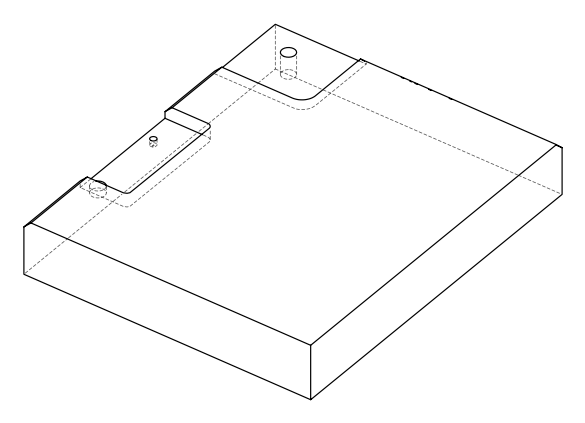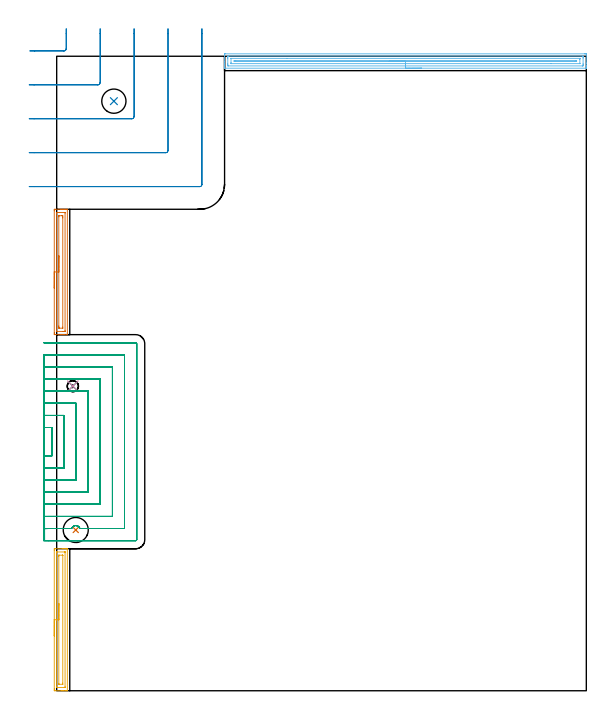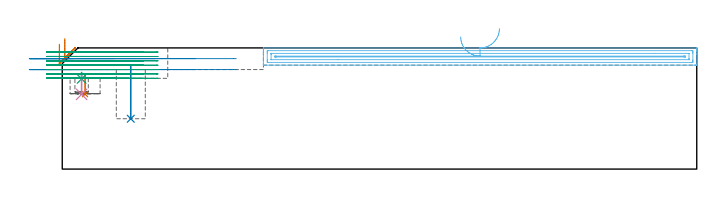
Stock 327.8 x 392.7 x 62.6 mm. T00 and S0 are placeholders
(PLAN: 9 operations, 6 tool changes, 43.9 min)
(1 INDEXABLE_INSERT_DRILL_BLIND_HOLE_FROM_SOLID | STEP1POCKET | NXT0302_002 | 0.05 min | 4466 mm3)
(2 INDEXABLE_INSERT_DRILL_BLIND_HOLE_FROM_SOLID_1 | STEP1POCKET_1 | UGT0302_001 | 0.11 min | 6453 mm3)
(3 SPOT_DRILL | STEP1POCKET_2 | NXT0321_9005460120000 | 0.03 min | 1648 mm3)
(4 DRILL_BLIND_HOLE_INTO_CENTER | STEP1POCKET_2 | NXT0301_040 | 0.05 min | 295 mm3)
(5 AREA_MILL | FG_CHAMFER_SURFACE | UGT0205_001 | 2.33 min | 3048 mm3)
(6 AREA_MILL_1 | FG_CHAMFER_SURFACE_1 | UGT0205_001 | 7.33 min | 9082 mm3)
(7 AREA_MILL_2 | FG_CHAMFER_SURFACE_2 | UGT0205_001 | 2.09 min | 2870 mm3)
(8 MILL_CORNER_NOTCH_RECTANGULAR | CORNER_NOTCH_RECTANGULAR | UGT0201_006 | Follow Part, ap 7, ae 75% | 2.63 min | 107285 mm3)
(9 MILL_SLOT | SLOT_PARTIAL_RECTANGULAR | NXT0201_013 | Follow Part, ap 2.5, ae 75% | 29.3 min | 108238 mm3)
(TOOL NXT0302_002 | Index. Insert Drill 15.5mm [880-D1550L20-05] | D15.5 PA176 FL78 Z2)
(TOOL UGT0302_001 | Indexable Insert Drill 15mm | D15 PA180 FL50 Z2)
(TOOL NXT0321_9005460120000 | NC Spot Drill, 142deg, 12mm, Carbide, Uncoated | D12 PA142 FL30 Z2)
(TOOL NXT0301_040 | Carbide Drill 6.9mm [860.1-0690-035A1-MM 2214] | D6.9 PA140 FL53 Z2)
(TOOL UGT0205_001 | Chamfer Mill 20 x 3 x 45 deg. | D20 FL50 Z2)
(TOOL UGT0201_006 | End Mill 28 mm | D28 FL25 Z2)
(TOOL NXT0201_013 | ENDMILL 10mm | D10 FL30 Z4)
(OP 1 INDEXABLE_INSERT_DRILL_BLIND_HOLE_FROM_SOLID)
G17 G21 G94 G90
T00 M6
G54
G17 G0 G90 X11.8 Y99.5 S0 M3
G43 Z72.6 H1
G94 G81 G98 Z38.7 F250. R48.9
G80
M5
M2
(OP 2 INDEXABLE_INSERT_DRILL_BLIND_HOLE_FROM_SOLID_1)
G17 G21 G94 G90
T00 M6
G54
G17 G0 G90 X35.4 Y364.9 S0 M3
G43 Z72.6 H0
G94 G81 G98 Z26. F250. R53.4
G80
M5
M2
(OP 3 SPOT_DRILL)
G17 G21 G94 G90
T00 M6
G54
G17 G0 G90 X10. Y188.5 S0 M3
G43 Z72.6 H0
G94 G81 G98 Z46.603 F250. R49.9
G80
M5
M2
(OP 4 DRILL_BLIND_HOLE_INTO_CENTER)
G17 G21 G94 G90
T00 M6
G54
G17 G0 G90 X10. Y188.5 S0 M3
G43 Z72.6 H1
G94 G81 G98 Z38.6 F250. R48.9
G80
M5
M2
(OP 5 AREA_MILL)
G17 G21 G94 G90
T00 M6
G54
G17 G0 G90 X-1.5 Y33.95 S1061 M3
G43 Z72.6 H0
Z64.5
G94 G1 Y33.988 Z63.628 F250.
Y34.102 Z62.764
Y34.291 Z61.912
Y34.553 Z61.08
Y34.887 Z60.274
Y35.29 Z59.5
Y35.758 Z58.764
Y36.29 Z58.072
Y36.879 Z57.429
Y37.522 Z56.84
Y38.214 Z56.309
Y38.95 Z55.84
Y39.724 Z55.437
Y40.53 Z55.103
Y41.362 Z54.841
Y42.214 Z54.652
Y43.078 Z54.538
Y43.95 Z54.5
Y86.9
X-1.499 Y87.281 Z54.501
X-1.495 Y87.788 Z54.503
X-1.492 Y87.891 Z54.506
X-0.992 Y87.9 Z55.005
X3.435 Z59.43
X3.979 Z59.976
X4.321 Z60.317
X4.865 Z60.861
X5.206 Z61.201
X5.89 Z61.889
X6.208 Z62.208
X6.576 Y87.892 Z62.567
X6.597 Y87.89 Z62.588
X6.6 Y87.728 Z62.6
Y0.172
X6.597 Y0.01 Z62.588
X6.576 Y0.008 Z62.567
X6.208 Y0. Z62.208
X5.89 Z61.889
X5.206 Z61.201
X3.979 Z59.976
X3.435 Z59.43
X2.822 Z58.817
X-0.992 Y0.001 Z55.005
X-1.227 Y0.003 Z54.77
X-1.492 Y0.009 Z54.506
X-1.495 Y0.112 Z54.503
X-1.499 Y0.619 Z54.501
X-1.5 Y1.132 Z54.5
Y43.95
X-0.086 Z55.914
Y85.473
X-0.085 Y85.712 Z55.915
X-0.082 Y85.821 Z55.918
X-0.079 Y85.873 Z55.921
X-0.074 Y85.89 Z55.926
X-0.025 Y85.892 Z55.975
X0.378 Y85.899 Z56.378
X4.805 Z60.805
X5.055 Y85.895 Z61.055
X5.168 Y85.89 Z61.168
X5.179 Y85.885 Z61.179
X5.182 Y85.867 Z61.182
X5.184 Y85.817 Z61.184
X5.186 Y85.716 Z61.186
Y85.515
Y2.427
X5.185 Y2.188 Z61.185
X5.182 Y2.079 Z61.182
X5.179 Y2.027 Z61.179
X5.174 Y2.01 Z61.174
X5.125 Y2.008 Z61.125
X4.722 Y2.001 Z60.722
X0.295 Y2. Z56.295
X0.045 Y2.005 Z56.045
X-0.068 Y2.01 Z55.932
X-0.079 Y2.015 Z55.921
X-0.082 Y2.033 Z55.918
X-0.084 Y2.083 Z55.916
X-0.086 Y2.184 Z55.914
Y2.385
Y43.95
X1.328 Z57.328
X1.329 Y83.153 Z57.329
X1.331 Y83.707 Z57.331
X1.334 Y83.875 Z57.334
X1.335 Y83.888 Z57.335
X1.36 Y83.893 Z57.36
X1.41 Y83.897 Z57.41
X1.474 Y83.9 Z57.474
X3.435 Y83.899 Z59.435
X3.626 Y83.897 Z59.626
X3.753 Y83.891 Z59.753
X3.766 Y83.888 Z59.766
X3.768 Y83.883 Z59.768
X3.77 Y83.861 Z59.77
X3.771 Y83.82 Z59.771
Y83.707
Y4.747
X3.769 Y4.193 Z59.769
X3.766 Y4.025 Z59.766
X3.765 Y4.012 Z59.765
X3.74 Y4.007 Z59.74
X3.69 Y4.003 Z59.69
X3.626 Y4. Z59.626
X1.664 Y4.001 Z57.664
X1.474 Y4.003 Z57.474
X1.347 Y4.009 Z57.347
X1.334 Y4.012 Z57.334
X1.332 Y4.017 Z57.332
X1.33 Y4.039 Z57.33
X1.328 Y4.532 Z57.328
Y43.95
Y44.822 Z57.367
Y45.686 Z57.48
Y46.538 Z57.669
Y47.37 Z57.932
Y48.176 Z58.265
Y48.95 Z58.668
Y49.686 Z59.137
Y50.378 Z59.668
Y51.021 Z60.257
Y51.61 Z60.901
Y52.142 Z61.593
Y52.61 Z62.328
Y53.013 Z63.102
Y53.347 Z63.908
Y53.609 Z64.74
Y53.798 Z65.592
Y53.912 Z66.457
Y53.95 Z67.328
G0 Z72.6
M5
M2
(OP 6 AREA_MILL_1)
G17 G21 G94 G90
T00 M6
G54
G17 G0 G90 X225.85 Y385.3 S1061 M3
G43 Z72.6 H0
G94 G1 X225.812 Z71.728 F250.
X225.698 Z70.863
X225.509 Z70.012
X225.247 Z69.18
X224.913 Z68.374
X224.51 Z67.6
X224.041 Z66.864
X223.51 Z66.172
X222.921 Z65.529
X222.278 Z64.939
X221.586 Z64.408
X220.85 Z63.94
X220.076 Z63.537
X219.27 Z63.203
X218.438 Z62.941
X217.586 Z62.752
X216.722 Z62.638
X215.85 Z62.6
X104.082
X103.907 Y385.303 Z62.588
X103.9 Y385.314 Z62.577
Y385.687 Z62.212
Y385.939 Z61.96
Y386.659 Z61.236
Y387.902 Z59.995
Y389.308 Z58.587
Y393.463 Z54.435
X103.903 Y393.724 Z54.173
X103.909 Y394.192 Z53.706
X104.053 Y394.195 Z53.703
X104.529 Y394.2 Z53.7
X326.689
X327.171 Y394.199 Z53.701
X327.648 Y394.195 Z53.703
X327.791 Y394.192 Z53.706
X327.8 Y393.724 Z54.173
Y388.425 Z59.469
Y387.018 Z60.878
Y386.659 Z61.236
Y385.94 Z61.96
Y385.687 Z62.212
Y385.314 Z62.577
X327.793 Y385.303 Z62.588
X327.619 Y385.3 Z62.6
X215.85
Y386.714 Z61.186
X106.261 Y386.715 Z61.185
X105.929 Y386.721 Z61.179
X105.91 Y386.829 Z61.071
X105.903 Y387.069 Z60.831
X105.901 Y387.542 Z60.358
X105.9 Y387.954 Z59.946
Y391.487 Z56.413
X105.901 Y391.958 Z55.942
X105.902 Y392.368 Z55.532
X105.91 Y392.776 Z55.124
X106.317 Y392.784 Z55.116
X106.374 Y392.785 Z55.115
X325.439
X325.771 Y392.779 Z55.121
X325.79 Y392.671 Z55.229
X325.797 Y392.431 Z55.469
X325.799 Y391.958 Z55.942
X325.8 Y391.546 Z56.354
Y388.013 Z59.887
X325.799 Y387.542 Z60.358
X325.798 Y387.132 Z60.768
X325.79 Y386.725 Z61.175
X325.383 Y386.715 Z61.185
X325.326
X215.85 Y386.714 Z61.186
Y388.128 Z59.772
X108.106 Y388.129 Z59.771
X108.006 Y388.13 Z59.77
X107.927 Y388.133 Z59.767
X107.91 Y388.135 Z59.765
X107.906 Y388.164 Z59.736
X107.903 Y388.222 Z59.678
X107.901 Y388.425 Z59.475
X107.9 Y388.628 Z59.272
X107.901 Y391.277 Z56.623
X107.907 Y391.345 Z56.555
X107.91 Y391.365 Z56.535
X107.92 Y391.366 Z56.534
X107.956 Y391.369 Z56.531
X108.106 Y391.371 Z56.529
X142.483 Y391.372 Z56.528
X323.594 Y391.371 Z56.529
X323.694 Y391.37 Z56.53
X323.773 Y391.367 Z56.533
X323.79 Y391.365 Z56.535
X323.793 Y391.336 Z56.564
X323.797 Y391.278 Z56.622
X323.799 Y391.075 Z56.825
X323.8 Y390.872 Z57.028
X323.798 Y388.224 Z59.676
X323.793 Y388.155 Z59.745
X323.79 Y388.135 Z59.765
X323.78 Y388.134 Z59.766
X323.744 Y388.131 Z59.769
X323.594 Y388.129 Z59.771
X306.005 Y388.128 Z59.772
X215.85
Y389.543 Z58.357
X110.551
X110.131 Y389.546 Z58.354
X109.923 Y389.55 Z58.35
X109.909 Y389.552 Z58.348
X109.906 Y389.56 Z58.34
X109.902 Y389.587 Z58.313
X109.901 Y389.641 Z58.259
X109.9 Y389.75 Z58.15
X109.901 Y389.859 Z58.041
X109.902 Y389.913 Z57.987
X109.906 Y389.94 Z57.96
X109.909 Y389.948 Z57.952
X109.923 Y389.95 Z57.95
X110.133 Y389.955 Z57.945
X110.368 Y389.957 Z57.943
X110.788
X321.149
X321.569 Y389.954 Z57.946
X321.777 Y389.95 Z57.95
X321.791 Y389.948 Z57.952
X321.794 Y389.94 Z57.96
X321.798 Y389.913 Z57.987
X321.799 Y389.859 Z58.041
X321.8 Y389.75 Z58.15
X321.799 Y389.641 Z58.259
X321.798 Y389.587 Z58.313
X321.794 Y389.56 Z58.34
X321.791 Y389.552 Z58.348
X321.777 Y389.55 Z58.35
X321.566 Y389.545 Z58.355
X321.149 Y389.543 Z58.357
X320.912
X215.85
X214.978 Z58.395
X214.113 Z58.509
X213.262 Z58.698
X212.43 Z58.96
X211.624 Z59.294
X210.85 Z59.697
X210.114 Z60.166
X209.422 Z60.697
X208.779 Z61.286
X208.19 Z61.929
X207.658 Z62.622
X207.19 Z63.357
X206.787 Z64.131
X206.453 Z64.937
X206.191 Z65.769
X206.002 Z66.621
X205.888 Z67.486
X205.85 Z68.357
G0 Z72.6
M5
M2
(OP 7 AREA_MILL_2)
G17 G21 G94 G90
T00 M6
G54
G17 G0 G90 X-1.5 Y249.2 S1061 M3
G43 Z72.6 H0
Z64.5
G94 G1 Y249.238 Z63.628 F250.
Y249.352 Z62.764
Y249.541 Z61.912
Y249.803 Z61.08
Y250.137 Z60.274
Y250.54 Z59.5
Y251.009 Z58.764
Y251.54 Z58.072
Y252.129 Z57.429
Y252.772 Z56.84
Y253.464 Z56.309
Y254.2 Z55.84
Y254.974 Z55.437
Y255.78 Z55.103
Y256.612 Z54.841
Y257.464 Z54.652
Y258.328 Z54.538
Y259.2 Z54.5
Y297.06
X-1.499 Y297.439 Z54.501
X-1.494 Y297.943 Z54.503
X-1.491 Y297.992 Z54.505
X-0.992 Y298. Z55.004
X2.55 Z58.544
X3.204 Z59.201
X3.435 Z59.432
X4.089 Z60.086
X4.321 Z60.317
X4.785 Z60.784
X5.628 Z61.627
X6.092 Z62.091
X6.335 Z62.333
X6.584 Y297.993 Z62.575
X6.597 Y297.991 Z62.589
X6.6 Y297.883 Z62.6
Y220.514
X6.604 Y220.41 Z62.596
X6.584 Y220.408 Z62.576
X6.334 Y220.4 Z62.333
X4.784 Z60.783
X4.321 Z60.317
X4.089 Z60.086
X3.435 Z59.432
X3.204 Z59.201
X2.55 Z58.544
X-0.992 Y220.401 Z55.004
X-1.227 Y220.403 Z54.77
X-1.491 Y220.408 Z54.505
X-1.494 Y220.457 Z54.503
X-1.499 Y220.961 Z54.501
X-1.5 Y221.471 Z54.5
Y259.2
X-0.086 Z55.914
Y295.66
X-0.082 Y295.877 Z55.918
X-0.079 Y295.977 Z55.921
X0.103 Y295.99 Z56.103
X0.443 Y295.998 Z56.443
X0.779 Y296. Z56.779
X1.326 Z57.326
X4.868 Z60.868
X5.067 Z61.067
X5.135 Y295.998 Z61.135
X5.163 Y295.995 Z61.163
X5.178 Y295.99 Z61.178
X5.18 Y295.975 Z61.18
X5.184 Y295.878 Z61.184
X5.186 Y295.681 Z61.186
X5.185 Y222.74 Z61.185
X5.182 Y222.523 Z61.182
X5.179 Y222.423 Z61.179
X4.997 Y222.41 Z60.997
X4.657 Y222.402 Z60.657
X4.321 Y222.401 Z60.321
X3.774 Y222.4 Z59.774
X0.232 Z56.232
X0.033 Z56.033
X-0.035 Y222.402 Z55.965
X-0.063 Y222.405 Z55.937
X-0.078 Y222.41 Z55.922
X-0.08 Y222.425 Z55.92
X-0.084 Y222.522 Z55.916
X-0.086 Y222.719 Z55.914
Y259.2
X1.328 Z57.328
X1.329 Y293.33 Z57.329
X1.331 Y293.882 Z57.331
X1.333 Y293.965 Z57.333
X1.335 Y293.98 Z57.335
X1.352 Y293.99 Z57.352
X1.429 Y293.995 Z57.429
X1.548 Y293.999 Z57.548
X3.318 Y294. Z59.318
X3.435 Y293.998 Z59.435
X3.553 Y293.994 Z59.553
X3.765 Y293.985 Z59.765
X3.766 Y293.882 Z59.766
X3.77 Y293.546 Z59.77
X3.771 Y292.993 Z59.771
Y292.655
Y225.07
X3.769 Y224.518 Z59.769
X3.767 Y224.435 Z59.767
X3.765 Y224.42 Z59.765
X3.748 Y224.41 Z59.748
X3.671 Y224.405 Z59.671
X3.552 Y224.401 Z59.552
X1.782 Y224.4 Z57.782
X1.665 Y224.402 Z57.665
X1.547 Y224.406 Z57.547
X1.335 Y224.415 Z57.335
X1.333 Y224.518 Z57.333
X1.33 Y224.854 Z57.33
X1.329 Y225.407 Z57.329
X1.328 Y225.745 Z57.328
Y259.2
Y260.072 Z57.367
Y260.937 Z57.48
Y261.788 Z57.669
Y262.62 Z57.932
Y263.426 Z58.265
Y264.2 Z58.668
Y264.936 Z59.137
Y265.628 Z59.668
Y266.271 Z60.257
Y266.86 Z60.901
Y267.392 Z61.593
Y267.86 Z62.328
Y268.263 Z63.102
Y268.597 Z63.908
Y268.859 Z64.74
Y269.048 Z65.592
Y269.162 Z66.457
Y269.2 Z67.328
G0 Z72.6
M5
M2
(OP 8 MILL_CORNER_NOTCH_RECTANGULAR)
G17 G21 G94 G90
T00 M6
G54
G17 G0 G90 X-16.606 Y396. S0 M3
G43 Z72.713 H0
Z57.056
G94 G1 X-13.606 F250.
X4.507 F500.
G3 X5.9 Y397.393 R1.4
G1 Y406.7
Y409.7 F250.
G0 Z72.713
X-17. Y375.
Z57.056
G1 X-14.
X25.507 F500.
G3 X26.9 Y376.393 R1.4
G1 Y406.7
Y409.7 F250.
G0 Z72.713
X-17. Y354.
Z57.056
G1 X-14.
X46.506 F500.
G3 X47.9 Y355.394 R1.4
G1 Y406.7
Y409.7 F250.
G0 Z72.713
X-17. Y333.
Z57.056
G1 X-14.
X67.506 F500.
G3 X68.9 Y334.394 R1.4
G1 Y406.7
Y409.7 F250.
G0 Z72.713
X-17. Y312.
Z57.056
G1 X-14.
X88.506 F500.
G3 X89.9 Y313.394 R1.4
G1 Y406.7
Y409.7 F250.
G0 Z72.713
X-16.606 Y396.
Z51.4
G1 X-13.606
X4.507 F500.
G3 X5.9 Y397.393 R1.4
G1 Y406.7
Y409.7 F250.
G0 Z72.713
X-17. Y375.
Z51.4
G1 X-14.
X25.507 F500.
G3 X26.9 Y376.393 R1.4
G1 Y406.7
Y409.7 F250.
G0 Z72.713
X-17. Y354.
Z51.4
G1 X-14.
X46.506 F500.
G3 X47.9 Y355.394 R1.4
G1 Y406.7
Y409.7 F250.
G0 Z72.713
X-17. Y333.
Z51.4
G1 X-14.
X67.506 F500.
G3 X68.9 Y334.394 R1.4
G1 Y406.7
Y409.7 F250.
G0 Z72.713
X-17. Y312.
Z51.4
G1 X-14.
X88.506 F500.
G3 X89.9 Y313.394 R1.4
G1 Y406.7
Y409.7 F250.
G0 Z72.713
M5
M2
(OP 9 MILL_SLOT)
G17 G21 G94 G90
T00 M6
G54
G17 G0 G90 X-8. Y145.365 S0 M3
G43 Z72.713 H0
Z60.454
G94 G1 X-5. Y145.397 F250.
G2 X-4.44 Y145.4 R52.5 F500.
G1 X-3.
Y162.9
X-4.428
G2 X-5. Y162.903 R52.5
G1 X-8. Y162.936 F250.
Y137.859
X-5. Y137.897
G2 X-4.44 Y137.9 R45. F500.
G1 X4.5
Y170.4
X-4.428
G2 X-5. Y170.404 R45.
G1 X-8. Y170.442 F250.
Y130.351
X-5. Y130.396
G2 X-4.44 Y130.4 R37.5 F500.
G1 X12.
Y177.9
X-4.428
G2 X-5. Y177.904 R37.5
G1 X-8. Y177.95 F250.
X-7.999 Y122.839
X-5. Y122.895
G2 X-4.44 Y122.9 R30. F500.
G1 X19.5
Y185.4
X-4.428
G2 X-5. Y185.405 R30.
G1 X-7.999 Y185.463 F250.
Y115.318
X-5. Y115.393
G2 X-4.44 Y115.4 R22.5 F500.
G1 X27.
Y192.9
X-4.428
G2 X-5. Y192.907 R22.5
G1 X-7.999 Y192.983 F250.
X-7.998 Y107.778
X-5. Y107.89
G2 X-4.44 Y107.9 R15. F500.
G1 X34.5
Y200.4
X-4.428
G2 X-5. Y200.411 R15.
G1 X-7.998 Y200.525 F250.
X-7.992 Y100.155
X-5. Y100.379
G2 X-4.44 Y100.4 R7.5 F500.
G1 X9.208
G2 X10.688 Y102.01 R2.74
X14.388 Y100.4 R2.748
G1 X42.
Y207.9
X-4.428
G2 X-5. Y207.922 R7.5
G1 X-7.991 Y208.151 F250.
X-7.44 Y92.9
X-4.44
X48.9 F500.
G3 X49.5 Y93.5 R0.6
G1 Y214.8
G3 X48.9 Y215.4 R0.6
G1 X-4.428
X-7.428 F250.
G0 X-8. Y145.4 Z58.195
G1 X-5.
X-3. F500.
Y162.9
X-5.
X-8. F250.
Y137.9
X-5.
X4.5 F500.
Y170.4
X-5.
X-8. F250.
Y130.4
X-5.
X12. F500.
Y177.9
X-5.
X-8. F250.
Y122.9
X-5.
X19.5 F500.
Y185.4
X-5.
X-8. F250.
Y115.4
X-5.
X27. F500.
Y192.9
X-5.
X-8. F250.
Y107.9
X-5.
X34.5 F500.
Y200.4
X-5.
X-8. F250.
Y100.4
X-5.
X9.208 F500.
G2 X10.688 Y102.01 R2.74
X14.388 Y100.4 R2.748
G1 X42.
Y207.9
X-5.
X-8. F250.
Y92.9
X-5.
X48.9 F500.
G3 X49.5 Y93.5 R0.6
G1 Y214.8
G3 X48.9 Y215.4 R0.6
G1 X-5.
X-8. F250.
G0 Y145.4 Z55.936
G1 X-5.
X-3. F500.
Y162.9
X-5.
X-8. F250.
Y137.9
X-5.
X4.5 F500.
Y170.4
X-5.
X-8. F250.
Y130.4
X-5.
X12. F500.
Y177.9
X-5.
X-8. F250.
Y122.9
X-5.
X19.5 F500.
Y185.4
X-5.
X-8. F250.
Y115.4
X-5.
X27. F500.
Y192.9
X-5.
X-8. F250.
Y107.9
X-5.
X34.5 F500.
Y200.4
X-5.
X-8. F250.
Y100.4
X-5.
X9.208 F500.
G2 X10.688 Y102.01 R2.74
X14.388 Y100.4 R2.748
G1 X42.
Y207.9
X-5.
X-8. F250.
Y92.9
X-5.
X48.9 F500.
G3 X49.5 Y93.5 R0.6
G1 Y214.8
G3 X48.9 Y215.4 R0.6
G1 X-5.
X-8. F250.
G0 Y145.4 Z53.677
G1 X-5.
X-3. F500.
Y162.9
X-5.
X-8. F250.
Y137.9
X-5.
X4.5 F500.
Y170.4
X-5.
X-8. F250.
Y130.4
X-5.
X12. F500.
Y177.9
X-5.
X-8. F250.
Y122.9
X-5.
X19.5 F500.
Y185.4
X-5.
X-8. F250.
Y115.4
X-5.
X27. F500.
Y192.9
X-5.
X-8. F250.
Y107.9
X-5.
X34.5 F500.
Y200.4
X-5.
X-8. F250.
Y100.4
X-5.
X9.208 F500.
G2 X10.688 Y102.01 R2.74
X14.388 Y100.4 R2.748
G1 X42.
Y207.9
X-5.
X-8. F250.
Y92.9
X-5.
X48.9 F500.
G3 X49.5 Y93.5 R0.6
G1 Y214.8
G3 X48.9 Y215.4 R0.6
G1 X-5.
X-8. F250.
G0 Y145.4 Z51.418
G1 X-5.
X-3. F500.
Y162.9
X-5.
X-8. F250.
Y137.9
X-5.
X4.5 F500.
Y170.4
X-5.
X-8. F250.
Y130.4
X-5.
X12. F500.
Y177.9
X-5.
X-8. F250.
Y122.9
X-5.
X19.5 F500.
Y185.4
X-5.
X-8. F250.
Y115.4
X-5.
X27. F500.
Y192.9
X-5.
X-8. F250.
Y107.9
X-5.
X34.5 F500.
Y200.4
X-5.
X-8. F250.
Y100.4
X-5.
X9.208 F500.
G2 X10.686 Y102.008 R2.74
X11.206 Y102.178 R2.748
X14.388 Y100.4 R2.748
G1 X42.
Y207.9
X-5.
X-8. F250.
Y92.9
X-5.
X48.9 F500.
G3 X49.5 Y93.5 R0.6
G1 Y214.8
G3 X48.9 Y215.4 R0.6
G1 X-5.
X-8. F250.
G0 Y145.4 Z49.159
G1 X-5.
X-3. F500.
Y162.9
X-5.
X-8. F250.
Y137.9
X-5.
X4.5 F500.
Y170.4
X-5.
X-8. F250.
Y130.4
X-5.
X12. F500.
Y177.9
X-5.
X-8. F250.
Y122.9
X-5.
X19.5 F500.
Y185.4
X-5.
X-8. F250.
Y115.4
X-5.
X27. F500.
Y192.9
X-5.
X-8. F250.
Y107.9
X-5.
X34.5 F500.
Y200.4
X-5.
X-8. F250.
Y100.4
X-5.
X9.208 F500.
G2 X10.686 Y102.008 R2.74
X11.206 Y102.178 R2.748
X14.388 Y100.4 R2.748
G1 X42.
Y207.9
X-5.
X-8. F250.
Y92.9
X-5.
X48.9 F500.
G3 X49.5 Y93.5 R0.6
G1 Y214.8
G3 X48.9 Y215.4 R0.6
G1 X-5.
X-8. F250.
G0 Y145.4 Z46.9
G1 X-5.
X-3. F500.
Y162.9
X-5.
X-8. F250.
Y137.9
X-5.
X4.5 F500.
Y170.4
X-5.
X-8. F250.
Y130.4
X-5.
X12. F500.
Y177.9
X-5.
X-8. F250.
Y122.9
X-5.
X19.5 F500.
Y185.4
X-5.
X-8. F250.
Y115.4
X-5.
X27. F500.
Y192.9
X-5.
X-8. F250.
Y107.9
X-5.
X34.5 F500.
Y200.4
X-5.
X-8. F250.
Y100.4
X-5.
X9.208 F500.
G2 X10.688 Y102.01 R2.74
X14.388 Y100.4 R2.748
G1 X42.
Y207.9
X-5.
X-8. F250.
Y92.9
X-5.
X48.9 F500.
G3 X49.5 Y93.5 R0.6
G1 Y214.8
G3 X48.9 Y215.4 R0.6
G1 X-5.
X-8. F250.
G0 Z72.713
M5
M2
